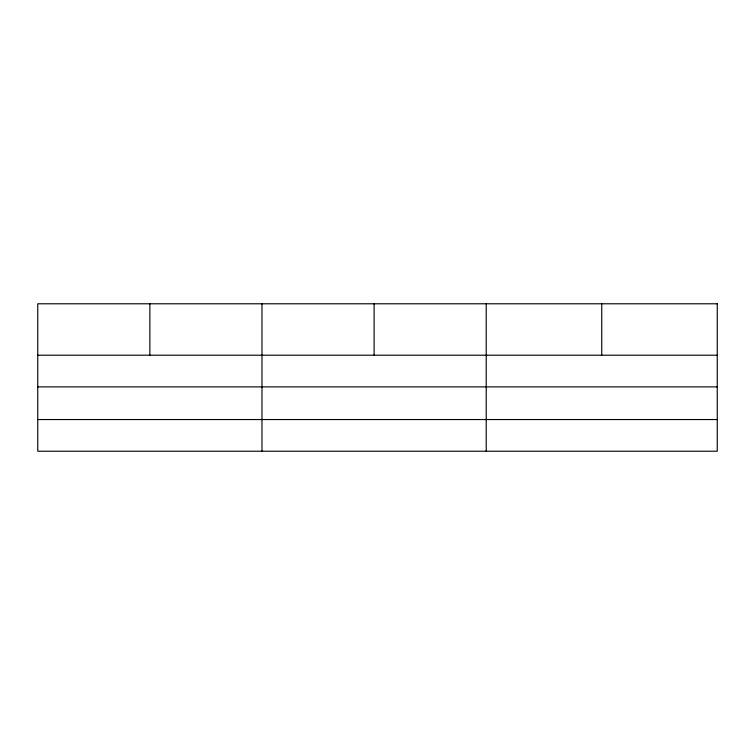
<?xml version="1.0" encoding="UTF-8"?>
<svg xmlns="http://www.w3.org/2000/svg" width="755" height="755" viewBox="0 0 755 755"><rect width="100%" height="100%" fill="white"/><g stroke="black" fill="none" stroke-linecap="round" stroke-linejoin="round"><path stroke-width="1.13" d="M37.75 355.209L717.25 355.209M37.75 386.89L717.25 386.89M37.75 419.535L717.25 419.535M601.735 303.784L601.735 355.209M486.22 303.784L486.22 451.216M374.102 303.784L374.102 355.209M261.985 303.784L261.985 451.216M149.868 303.784L149.868 355.209M717.25 303.784L37.75 303.784L37.75 451.216L717.25 451.216L717.25 303.784"/></g></svg>
